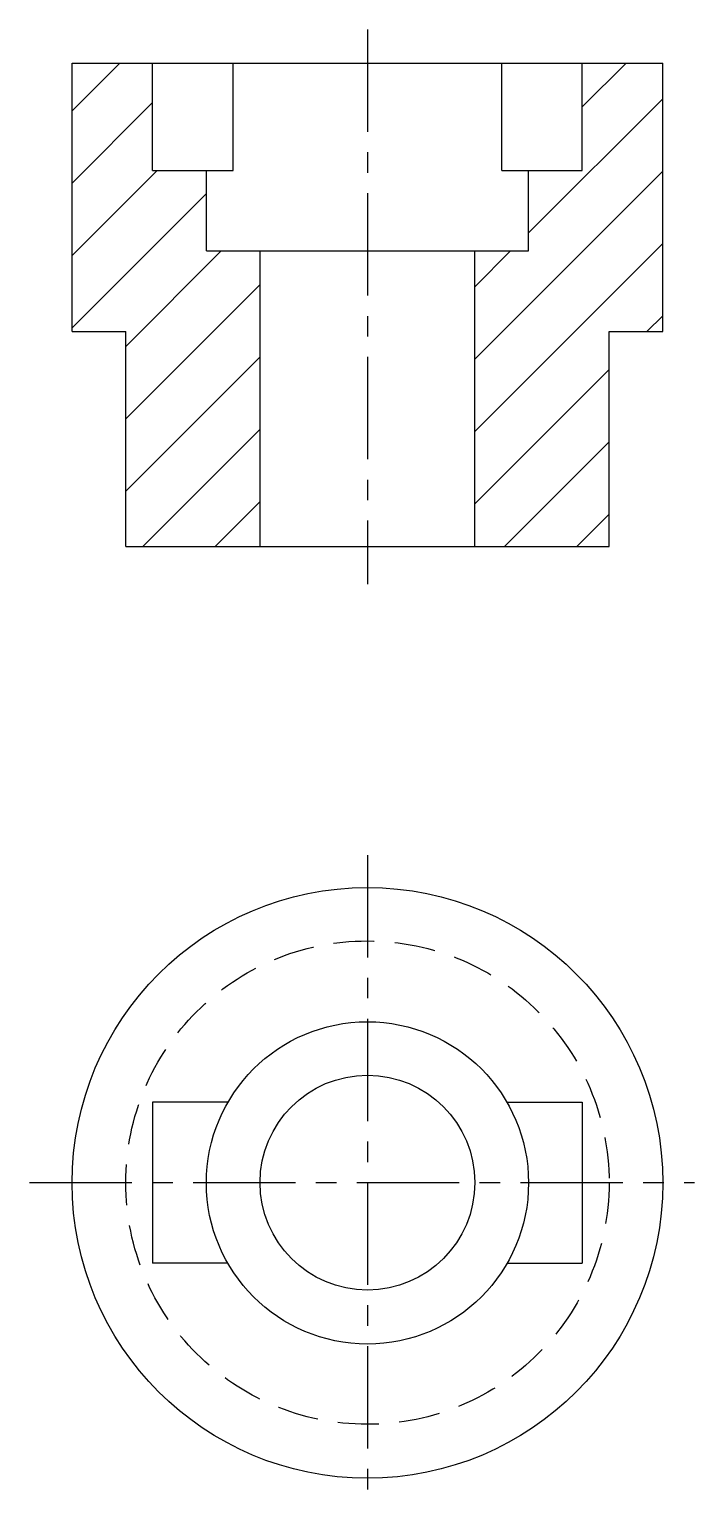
# Model space of a CAD drawing. Header units: millimetres. Extents: x 17 to 141, y 8 to 283.
import ezdxf

# ---------------------------------------------------------------- set-up
doc = ezdxf.new("R2010")
doc.units = ezdxf.units.MM
doc.header["$LTSCALE"] = 0.6
doc.linetypes.add('CENTER', pattern=[50.8, 31.75, -6.35, 6.35, -6.35])
doc.linetypes.add('DASHED', pattern=[19.05, 12.7, -6.35])
for name, color, linetype in [('点画线', 1, 'CENTER'), ('粗实线', 7, 'Continuous'), ('细实线', 5, 'Continuous'), ('虚线', 2, 'DASHED')]:
    doc.layers.add(name, color=color, linetype=linetype)

msp = doc.modelspace()

# ---------------------------------------------------------------- hatches: boundary and pattern name
at = {"layer": '细实线'}
h = msp.add_hatch(dxfattribs=at)
h.set_pattern_fill('ANSI31', color=256, scale=3, style=0)
h.paths.add_polyline_path([(135, 276.35), (120, 276.35), (120, 256.35), (110, 256.35), (110, 241.35), (100, 241.35), (100, 186.35), (125, 186.35), (125, 226.35), (135, 226.35)])
h.paths.add_polyline_path([(60, 241.35), (50, 241.35), (50, 256.35), (40, 256.35), (40, 276.35), (25, 276.35), (25, 226.35), (35, 226.35), (35, 186.35), (60, 186.35)])

# ---------------------------------------------------------------- linework, layer by layer
for p, q in [((40, 82.88), (40, 52.88)), ((120, 82.88), (120, 52.88))]:
    msp.add_line(p, q)
at = {"layer": '点画线'}
for p, q in [((80, 282.58), (80, 179.29)), ((80, 128.87), (80, 7.58)), ((17.07, 67.88), (140.9, 67.88))]:
    msp.add_line(p, q, dxfattribs=at)
at = {"layer": '粗实线'}
for p, q in [((25, 276.35), (135, 276.35)), ((25, 226.35), (25, 276.35)), ((40, 256.35), (40, 276.35)), ((55, 256.35), (55, 276.35)), ((105, 256.35), (105, 276.35)), ((120, 256.35), (120, 276.35)), ((135, 226.35), (135, 276.35)), ((40, 256.35), (55, 256.35)), ((50, 241.35), (50, 256.35)), ((105, 256.35), (120, 256.35)), ((110, 241.35), (110, 256.35)), ((50, 241.35), (110, 241.35)), ((60, 186.35), (60, 241.35)), ((100, 186.35), (100, 241.35)), ((25, 226.35), (35, 226.35)), ((35, 186.35), (35, 226.35)), ((125, 186.35), (125, 226.35)), ((125, 226.35), (135, 226.35)), ((35, 186.35), (125, 186.35)), ((54.05, 82.88), (40, 82.88)), ((40, 82.88), (40, 52.88)), ((105.95, 82.88), (120, 82.88)), ((120, 82.88), (120, 52.88)), ((53.99, 52.88), (40, 52.88)), ((106.01, 52.88), (120, 52.88))]:
    msp.add_line(p, q, dxfattribs=at)
for centre, radius in [((80, 67.83), 55), ((80, 67.83), 30), ((80, 67.88), 20)]:
    msp.add_circle(centre, radius, dxfattribs=at)
at = {"layer": '虚线'}
msp.add_circle((80, 67.88), 45, dxfattribs=at)

doc.saveas('drawing.dxf')
